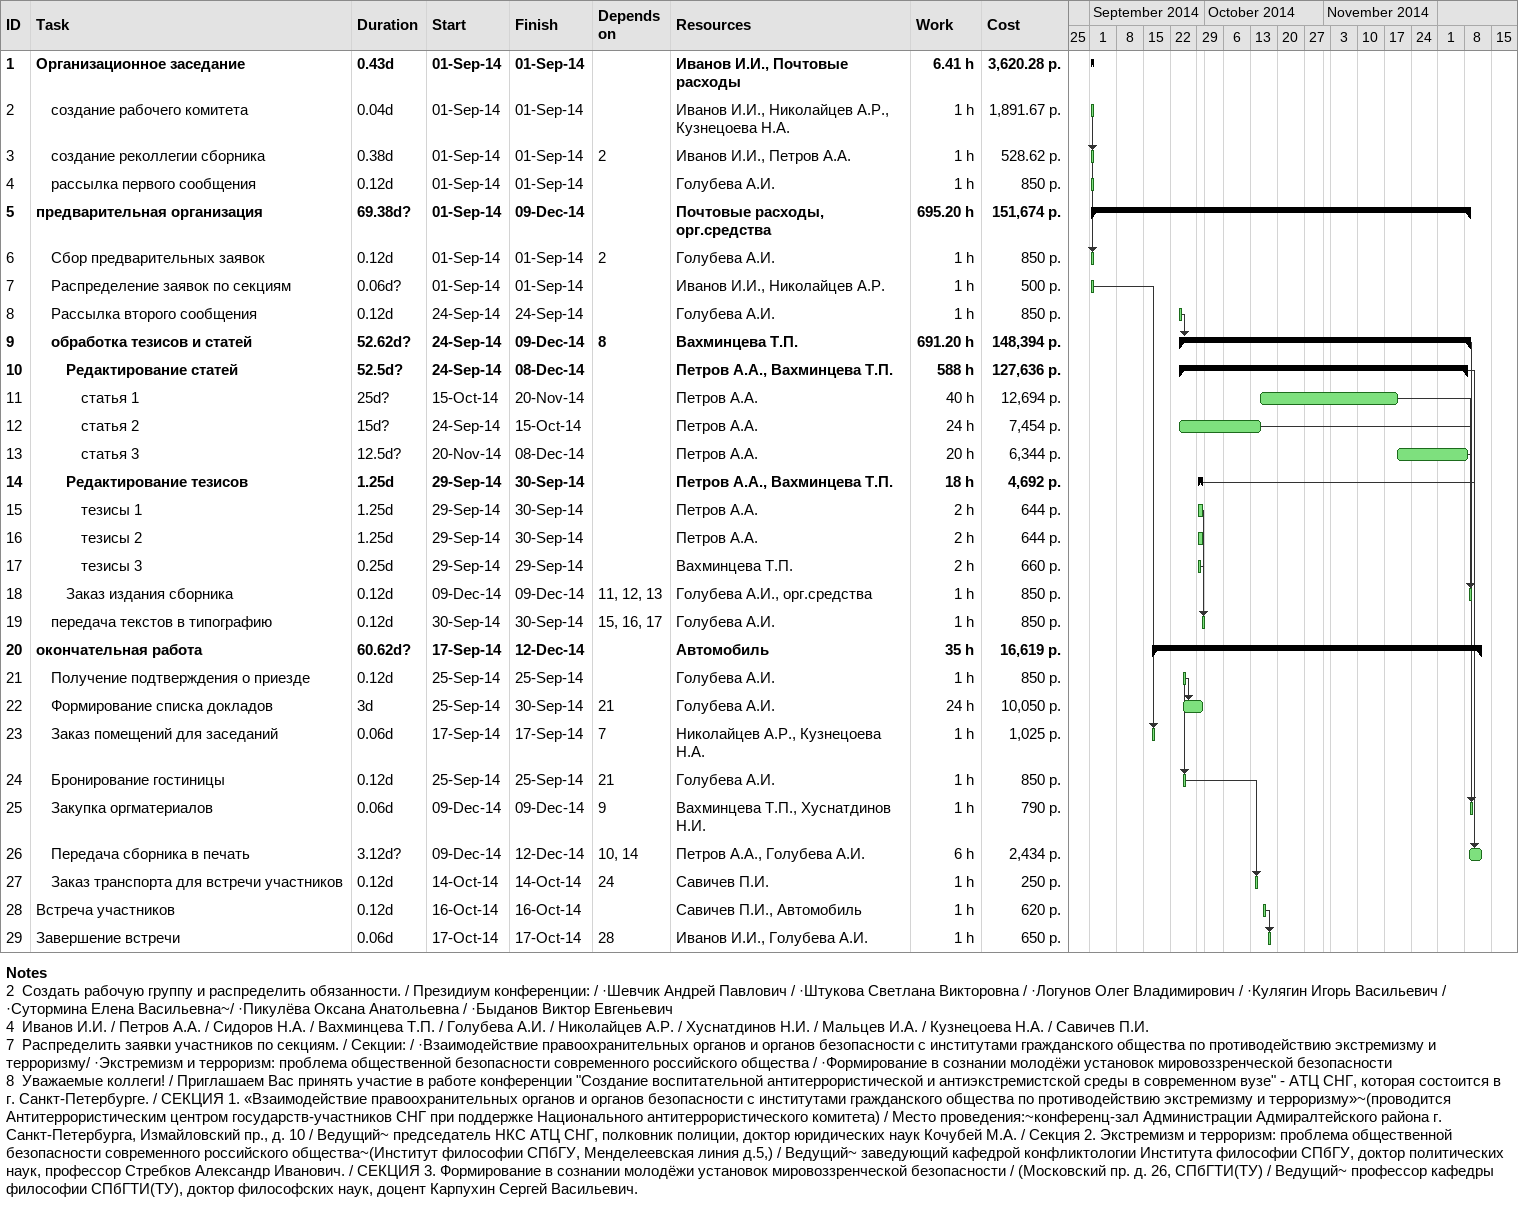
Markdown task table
| ID | Level | Task | Duration | Start | Finish | Predecessors | Resources | Work (h) | Cost (р.) |
|---|---|---|---|---|---|---|---|---|---|
| 1 | 1 | **Организационное заседание** | 0.43d | 2014-09-01 | 2014-09-01 |  | Иванов И.И., Почтовые расходы | 6.41 | 3620.28 |
| 2 | 2 | создание рабочего комитета | 0.04d | 2014-09-01 | 2014-09-01 |  | Иванов И.И., Николайцев А.Р., Кузнецоева Н.А. | 1 | 1891.67 |
| 3 | 2 | создание реколлегии сборника | 0.38d | 2014-09-01 | 2014-09-01 | 2 | Иванов И.И., Петров А.А. | 1 | 528.62 |
| 4 | 2 | рассылка первого сообщения | 0.12d | 2014-09-01 | 2014-09-01 |  | Голубева А.И. | 1 | 850 |
| 5 | 1 | **предварительная организация** | 69.38d? | 2014-09-01 | 2014-12-09 |  | Почтовые расходы, орг.средства | 695.20 | 151674 |
| 6 | 2 | Сбор предварительных заявок | 0.12d | 2014-09-01 | 2014-09-01 | 2 | Голубева А.И. | 1 | 850 |
| 7 | 2 | Распределение заявок по секциям | 0.06d? | 2014-09-01 | 2014-09-01 |  | Иванов И.И., Николайцев А.Р. | 1 | 500 |
| 8 | 2 | Рассылка второго сообщения | 0.12d | 2014-09-24 | 2014-09-24 |  | Голубева А.И. | 1 | 850 |
| 9 | 2 | **обработка тезисов и статей** | 52.62d? | 2014-09-24 | 2014-12-09 | 8 | Вахминцева Т.П. | 691.20 | 148394 |
| 10 | 3 | **Редактирование статей** | 52.5d? | 2014-09-24 | 2014-12-08 |  | Петров А.А., Вахминцева Т.П. | 588 | 127636 |
| 11 | 4 | статья 1 | 25d? | 2014-10-15 | 2014-11-20 |  | Петров А.А. | 40 | 12694 |
| 12 | 4 | статья 2 | 15d? | 2014-09-24 | 2014-10-15 |  | Петров А.А. | 24 | 7454 |
| 13 | 4 | статья 3 | 12.5d? | 2014-11-20 | 2014-12-08 |  | Петров А.А. | 20 | 6344 |
| 14 | 3 | **Редактирование тезисов** | 1.25d | 2014-09-29 | 2014-09-30 |  | Петров А.А., Вахминцева Т.П. | 18 | 4692 |
| 15 | 4 | тезисы 1 | 1.25d | 2014-09-29 | 2014-09-30 |  | Петров А.А. | 2 | 644 |
| 16 | 4 | тезисы 2 | 1.25d | 2014-09-29 | 2014-09-30 |  | Петров А.А. | 2 | 644 |
| 17 | 4 | тезисы 3 | 0.25d | 2014-09-29 | 2014-09-29 |  | Вахминцева Т.П. | 2 | 660 |
| 18 | 3 | Заказ издания сборника | 0.12d | 2014-12-09 | 2014-12-09 | 11, 12, 13 | Голубева А.И., орг.средства | 1 | 850 |
| 19 | 2 | передача текстов в типографию | 0.12d | 2014-09-30 | 2014-09-30 | 15, 16, 17 | Голубева А.И. | 1 | 850 |
| 20 | 1 | **окончательная работа** | 60.62d? | 2014-09-17 | 2014-12-12 |  | Автомобиль | 35 | 16619 |
| 21 | 2 | Получение подтверждения о приезде | 0.12d | 2014-09-25 | 2014-09-25 |  | Голубева А.И. | 1 | 850 |
| 22 | 2 | Формирование списка докладов | 3d | 2014-09-25 | 2014-09-30 | 21 | Голубева А.И. | 24 | 10050 |
| 23 | 2 | Заказ помещений для заседаний | 0.06d | 2014-09-17 | 2014-09-17 | 7 | Николайцев А.Р., Кузнецоева Н.А. | 1 | 1025 |
| 24 | 2 | Бронирование гостиницы | 0.12d | 2014-09-25 | 2014-09-25 | 21 | Голубева А.И. | 1 | 850 |
| 25 | 2 | Закупка оргматериалов | 0.06d | 2014-12-09 | 2014-12-09 | 9 | Вахминцева Т.П., Хуснатдинов Н.И. | 1 | 790 |
| 26 | 2 | Передача сборника в печать | 3.12d? | 2014-12-09 | 2014-12-12 | 10, 14 | Петров А.А., Голубева А.И. | 6 | 2434 |
| 27 | 2 | Заказ транспорта для встречи участников | 0.12d | 2014-10-14 | 2014-10-14 | 24 | Савичев П.И. | 1 | 250 |
| 28 | 1 | Встреча участников | 0.12d | 2014-10-16 | 2014-10-16 |  | Савичев П.И., Автомобиль | 1 | 620 |
| 29 | 1 | Завершение встречи | 0.06d | 2014-10-17 | 2014-10-17 | 28 | Иванов И.И., Голубева А.И. | 1 | 650 |

Notes
- 2: Создать рабочую группу и распределить обязанности. / Президиум конференции: / ·Шевчик Андрей Павлович / ·Штукова Светлана Викторовна / ·Логунов Олег Владимирович / ·Кулягин Игорь Васильевич / ·Сутормина Елена Васильевна~/ ·Пикулёва Оксана Анатольевна / ·Быданов Виктор Евгеньевич
- 4: Иванов И.И. / Петров А.А. / Сидоров Н.А. / Вахминцева Т.П. / Голубева А.И. / Николайцев А.Р. / Хуснатдинов Н.И. / Мальцев И.А. / Кузнецоева Н.А. / Савичев П.И.
- 7: Распределить заявки участников по секциям. / Секции: / ·Взаимодействие правоохранительных органов и органов безопасности с институтами гражданского общества по противодействию экстремизму и терроризму/ ·Экстремизм и терроризм: проблема общественной безопасности современного российского общества / ·Формирование в сознании молодёжи установок мировоззренческой безопасности
- 8: Уважаемые коллеги! / Приглашаем Вас принять участие в работе конференции "Создание воспитательной антитеррористической и антиэкстремистской среды в современном вузе" - АТЦ СНГ, которая состоится в г. Санкт-Петербурге. / СЕКЦИЯ 1. «Взаимодействие правоохранительных органов и органов безопасности с институтами гражданского общества по противодействию экстремизму и терроризму»~(проводится Антитеррористическим центром государств-участников СНГ при поддержке Национального антитеррористического комитета) / Место проведения:~конференц-зал Администрации Адмиралтейского района г. Санкт-Петербурга, Измайловский пр., д. 10 / Ведущий~ председатель НКС АТЦ СНГ, полковник полиции, доктор юридических наук Кочубей М.А. / Секция 2. Экстремизм и терроризм: проблема общественной безопасности современного российского общества~(Институт философии СПбГУ, Менделеевская линия д.5,) / Ведущий~ заведующий кафедрой конфликтологии Института философии СПбГУ, доктор политических наук, профессор Стребков Александр Иванович. / СЕКЦИЯ 3. Формирование в сознании молодёжи установок мировоззренческой безопасности / (Московский пр. д. 26, СПбГТИ(ТУ) / Ведущий~ профессор кафедры философии СПбГТИ(ТУ), доктор философских наук, доцент Карпухин Сергей Васильевич.
